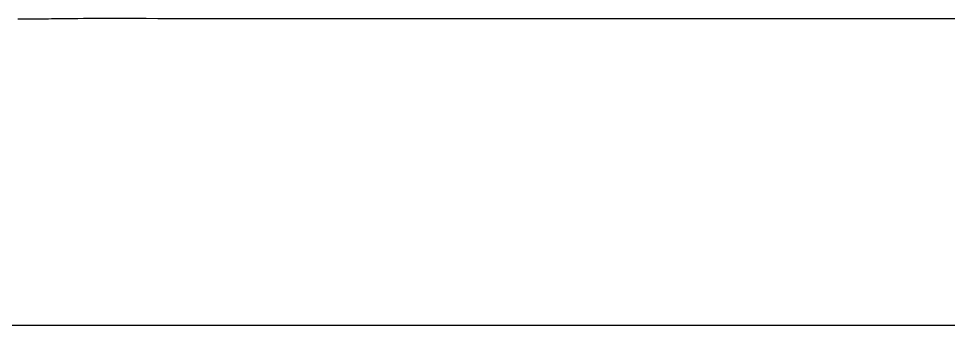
# Model space of a CAD drawing. Header units: millimetres. Extents: x -9 to 276, y -90 to 14.
# Drawn here: x 90.23 to 96.9, y 7.05 to 9.25 of the extents above; entities that cross this region are included whole.
import ezdxf

# ---------------------------------------------------------------- set-up
doc = ezdxf.new("R2010")
doc.units = ezdxf.units.MM
doc.layers.add('BLACK', color=7, linetype='CONTINUOUS')

msp = doc.modelspace()

# ---------------------------------------------------------------- linework, layer by layer
at = {"layer": 'BLACK', "linetype": 'Continuous'}
for p, q in [((90.238175, 9.248135), (90.227223, 9.248318)), ((90.249127, 9.247978), (90.238175, 9.248135)), ((90.26008, 9.247845), (90.249127, 9.247978)), ((90.271033, 9.247736), (90.26008, 9.247845)), ((90.281986, 9.247649), (90.271033, 9.247736)), ((90.29294, 9.247583), (90.281986, 9.247649)), ((90.314848, 9.247511), (90.29294, 9.247583)), ((90.336757, 9.247512), (90.314848, 9.247511)), ((90.358667, 9.247578), (90.336757, 9.247512)), ((90.380578, 9.2477), (90.358667, 9.247578)), ((90.402489, 9.247872), (90.380578, 9.2477)), ((90.424401, 9.248083), (90.402489, 9.247872)), ((90.446313, 9.248328), (90.424401, 9.248083)), ((90.468226, 9.248596), (90.446313, 9.248328)), ((90.512052, 9.249174), (90.468226, 9.248596)), ((90.53596, 9.249493), (90.512052, 9.249174)), ((90.576197, 9.250001), (90.53596, 9.249493)), ((90.596648, 9.250233), (90.576197, 9.250001)), ((90.617099, 9.250445), (90.596648, 9.250233)), ((90.658001, 9.250811), (90.617099, 9.250445)), ((90.698901, 9.251105), (90.658001, 9.250811)), ((90.739801, 9.251331), (90.698901, 9.251105)), ((90.780699, 9.251496), (90.739801, 9.251331)), ((90.821597, 9.251604), (90.780699, 9.251496)), ((90.862494, 9.25166), (90.821597, 9.251604)), ((90.903391, 9.251669), (90.862494, 9.25166)), ((90.944286, 9.251638), (90.903391, 9.251669)), ((90.985182, 9.25157), (90.944286, 9.251638)), ((91.026077, 9.251471), (90.985182, 9.25157)), ((91.066972, 9.251346), (91.026077, 9.251471)), ((91.14876, 9.251039), (91.066972, 9.251346)), ((91.230548, 9.250691), (91.14876, 9.251039)), ((91.32778, 9.250281), (91.230548, 9.250691)), ((91.405554, 9.25), (91.32778, 9.250281)), ((91.446608, 9.249881), (91.405554, 9.25)), ((91.487663, 9.249782), (91.446608, 9.249881)), ((91.569774, 9.249642), (91.487663, 9.249782)), ((91.651885, 9.249569), (91.569774, 9.249642)), ((91.733997, 9.249551), (91.651885, 9.249569)), ((91.816109, 9.249578), (91.733997, 9.249551)), ((91.898222, 9.249639), (91.816109, 9.249578)), ((92.062449, 9.249816), (91.898222, 9.249639)), ((92.23491, 9.25), (92.062449, 9.249816)), ((92.322513, 9.250064), (92.23491, 9.25)), ((92.410115, 9.250104), (92.322513, 9.250064)), ((92.585319, 9.250128), (92.410115, 9.250104)), ((92.760522, 9.250099), (92.585319, 9.250128)), ((92.935725, 9.250043), (92.760522, 9.250099)), ((93.064266, 9.25), (92.935725, 9.250043)), ((93.391288, 9.249932), (93.064266, 9.25)), ((93.71831, 9.249914), (93.391288, 9.249932)), ((94.045333, 9.249931), (93.71831, 9.249914)), ((94.372356, 9.249964), (94.045333, 9.249931)), ((94.722979, 9.25), (94.372356, 9.249964)), ((95.376411, 9.250023), (94.722979, 9.25)), ((96.029843, 9.25001), (95.376411, 9.250023)), ((96.381691, 9.25), (96.029843, 9.25001)), ((97.763952, 9.249998), (96.381691, 9.25)), ((100.5279, 7.0459), (89.977899, 7.0459))]:
    msp.add_line(p, q, dxfattribs=at)

doc.saveas('drawing.dxf')
